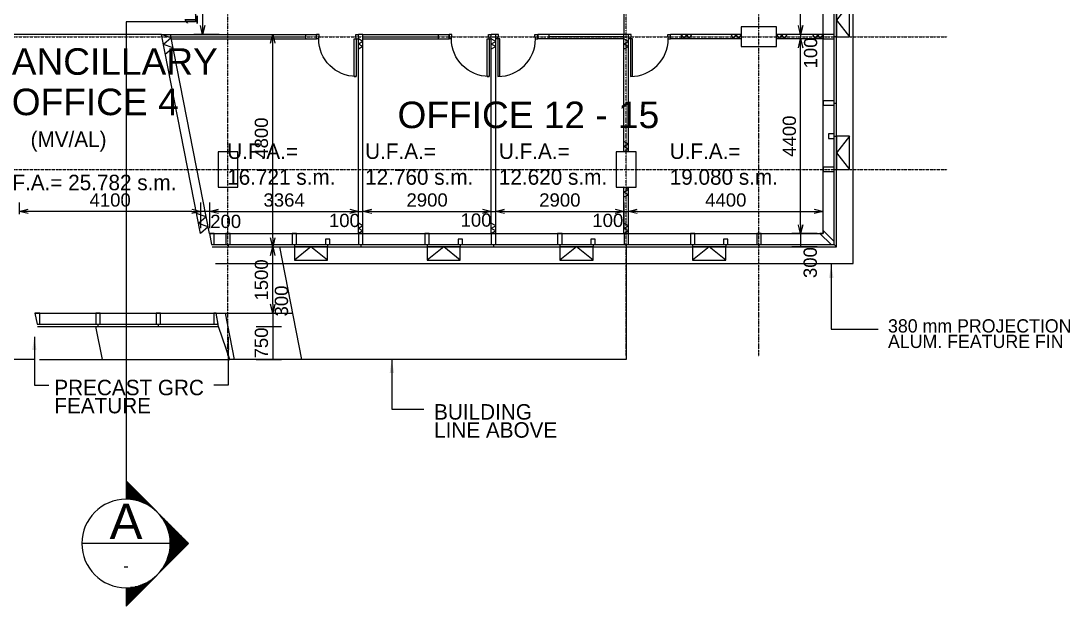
# Model space of a CAD drawing. Header units: millimetres. Extents: x 493 to 50177, y 313 to 55316.
# Drawn here: x 24610 to 48319, y 313 to 13540 of the extents above; entities that cross this region are included whole.
import ezdxf
from ezdxf.enums import TextEntityAlignment as Align

# ---------------------------------------------------------------- set-up
doc = ezdxf.new("R2010")
doc.units = ezdxf.units.MM
doc.linetypes.add('DASHDOT', pattern=[1, 0.5, -0.25, 0, -0.25])
doc.layers.get('0').update_dxf_attribs({"color": 8})
doc.layers.get('Defpoints').update_dxf_attribs({"color": 8})
for name, color, linetype in [('DLN020__', 8, 'DASHDOT'), ('DLN030', 8, 'Continuous'), ('DLN040__', 8, 'Continuous'), ('DLN041_1', 8, 'Continuous'), ('DLN052__', 8, 'Continuous'), ('DLN061__1', 8, 'Continuous'), ('DLN210__', 8, 'Continuous'), ('DLN220__', 8, 'Continuous'), ('DLN280__', 8, 'Continuous'), ('DLN314__', 8, 'Continuous'), ('DLN324__', 8, 'Continuous'), ('DLN325__', 8, 'Continuous'), ('FITDOOR', 8, 'Continuous'), ('MARK', 8, 'Continuous')]:
    doc.layers.add(name, color=color, linetype=linetype)
doc.styles.add('ROMANS', font='swissl.ttf')
doc.styles.add('SWIS721LT450', font='swissl.ttf')
doc.styles.add('SWIS721LT750', font='swissl.ttf')
doc.dimstyles.new('INTDIM', dxfattribs={"dimscale": 200, "dimtxt": 2.25, "dimasz": 1.5, "dimexe": 1, "dimexo": 0, "dimgap": 1, "dimtad": 1, "dimdec": 0, "dimrnd": 1, "dimzin": 1, "dimdsep": 46, "dimtxsty": 'SWIS721LT450', "dimcen": 1, "dimclrd": 256, "dimclre": 256, "dimclrt": 256, "dimaunit": 1, "dimadec": 3, "dimazin": 0, "dimtfac": 1, "dimtdec": 0, "dimtix": 1, "dimtmove": 2, "dimatfit": 0, "dimfxl": 1, "dimtolj": 1, "dimtzin": 0, "dimarcsym": 0})

# ---------------------------------------------------------------- blocks, each defined once
blk = doc.blocks.new('DR1CR2')
at = {"layer": 'FITDOOR'}
for p, q in [((-50, 0), (-50, -50)), ((-50, 0), (0, 0)), ((0, 0), (0, -25)), ((-62.5, -50), (-50, -50)), ((-62.5, -50), (-62.5, -100)), ((-62.5, -100), (0, -100)), ((-12, -25), (0, -25)), ((-12, -75), (0, -75)), ((0, -75), (0, -100))]:
    blk.add_line(p, q, dxfattribs=at)
blk = doc.blocks.new('DR1AD')
at = {"layer": 'FITDOOR'}
for p, q in [((-45, 1), (0, 1)), ((-45, 1), (-45, 0)), ((0, 0), (0, 1)), ((-45, 0), (0, 0))]:
    blk.add_line(p, q, dxfattribs=at)
blk = doc.blocks.new('DR1AM')
at = {"layer": 'FITDOOR'}
blk.add_arc((0, 0), 1, 90, 180, dxfattribs=at)
blk = doc.blocks.new('DR1CL2')
at = {"layer": 'FITDOOR'}
for p, q in [((50, 0), (0, 0)), ((0, 0), (0, -25)), ((50, 0), (50, -50)), ((12, -25), (0, -25)), ((0, -75), (0, -100)), ((12, -75), (0, -75)), ((62.5, -100), (0, -100)), ((62.5, -50), (50, -50)), ((62.5, -50), (62.5, -100))]:
    blk.add_line(p, q, dxfattribs=at)
blk = doc.blocks.new('*D255')
at = {"layer": 'Defpoints', "color": 0, "transparency": 16777216}
for p in [(29726, 6935), (29726, 6635), (30299, 6635)]:
    blk.add_point(p, dxfattribs=at)
at = {"layer": 'DLN030', "lineweight": -2, "transparency": 16777216}
for p, q in [((29926, 6935), (30499, 6935)), ((30299, 6935), (30299, 6635)), ((29926, 6635), (30499, 6635))]:
    blk.add_line(p, q, dxfattribs=at)
at = {"layer": 'DLN030', "transparency": 16777216, "insert": (30498, 7209), "char_height": 300, "attachment_point": 5, "rotation": 90, "style": 'SWIS721LT450'}
blk.add_mtext('\\A1;300', dxfattribs=at)
blk = doc.blocks.new('DIMARR')
for p, q in [((-1, 0.25), (0, 0)), ((-1, 0), (0, 0)), ((0, 0), (-1, -0.25))]:
    blk.add_line(p, q)
blk = doc.blocks.new('*D256')
at = {"layer": 'Defpoints', "color": 0, "transparency": 16777216}
for p in [(29726, 6635), (29726, 5885), (30299, 5885)]:
    blk.add_point(p, dxfattribs=at)
at = {"layer": 'DLN030', "lineweight": -2, "transparency": 16777216}
for p, q in [((29926, 6635), (30499, 6635)), ((30299, 6635), (30299, 5885)), ((29926, 5885), (30499, 5885))]:
    blk.add_line(p, q, dxfattribs=at)
at = {"layer": 'DLN030', "transparency": 16777216, "insert": (30045, 6260), "char_height": 300, "attachment_point": 5, "rotation": 90, "style": 'SWIS721LT450'}
blk.add_mtext('\\A1;750', dxfattribs=at)
blk = doc.blocks.new('*D280')
at = {"layer": 'Defpoints', "color": 0, "transparency": 16777216}
for p in [(42231, 19871), (42805, 19871), (42805, 13235)]:
    blk.add_point(p, dxfattribs=at)
at = {"layer": 'DLN030', "lineweight": -2, "transparency": 16777216}
for p, q in [((42605, 19871), (42031, 19871)), ((42231, 13435), (42231, 19671)), ((42605, 13235), (42031, 13235))]:
    blk.add_line(p, q, dxfattribs=at)
at = {"layer": 'DLN030', "lineweight": -2, "transparency": 16777216, "xscale": 200, "yscale": 200, "zscale": 200}
for p, rotation in [((42231, 19871), 90), ((42231, 13235), 270)]:
    blk.add_blockref('DIMARR', p, dxfattribs=dict(at, rotation=rotation))
at = {"layer": 'DLN030', "transparency": 16777216, "insert": (41977, 16553), "char_height": 300, "attachment_point": 5, "rotation": 90, "style": 'SWIS721LT450'}
blk.add_mtext('\\A1;6636', dxfattribs=at)
blk = doc.blocks.new('*D281')
at = {"layer": 'Defpoints', "color": 0, "transparency": 16777216}
for p in [(42231, 13135), (42805, 13235), (42805, 13135)]:
    blk.add_point(p, dxfattribs=at)
at = {"layer": 'DLN030', "lineweight": -2, "transparency": 16777216}
for p, q in [((42605, 13235), (42031, 13235)), ((42605, 13135), (42031, 13135)), ((42231, 13235), (42231, 13135))]:
    blk.add_line(p, q, dxfattribs=at)
at = {"layer": 'DLN030', "transparency": 16777216, "insert": (42458, 12817), "char_height": 300, "attachment_point": 5, "rotation": 90, "style": 'SWIS721LT450'}
blk.add_mtext('\\A1;100', dxfattribs=at)
blk = doc.blocks.new('*D282')
at = {"layer": 'Defpoints', "color": 0, "transparency": 16777216}
for p in [(42231, 13135), (42805, 13135), (42805, 8735)]:
    blk.add_point(p, dxfattribs=at)
at = {"layer": 'DLN030', "lineweight": -2, "transparency": 16777216}
for p, q in [((42605, 13135), (42031, 13135)), ((42231, 8935), (42231, 12935)), ((42605, 8735), (42031, 8735))]:
    blk.add_line(p, q, dxfattribs=at)
at = {"layer": 'DLN030', "lineweight": -2, "transparency": 16777216, "xscale": 200, "yscale": 200, "zscale": 200}
for p, rotation in [((42231, 13135), 90), ((42231, 8735), 270)]:
    blk.add_blockref('DIMARR', p, dxfattribs=dict(at, rotation=rotation))
at = {"layer": 'DLN030', "transparency": 16777216, "insert": (41977, 10935), "char_height": 300, "attachment_point": 5, "rotation": 90, "style": 'SWIS721LT450'}
blk.add_mtext('\\A1;4400', dxfattribs=at)
blk = doc.blocks.new('*D283')
at = {"layer": 'Defpoints', "color": 0, "transparency": 16777216}
for p in [(42805, 8735), (42231, 8435), (42805, 8435)]:
    blk.add_point(p, dxfattribs=at)
at = {"layer": 'DLN030', "lineweight": -2, "transparency": 16777216}
for p, q in [((42605, 8735), (42031, 8735)), ((42231, 8735), (42231, 8435)), ((42605, 8435), (42031, 8435))]:
    blk.add_line(p, q, dxfattribs=at)
at = {"layer": 'DLN030', "transparency": 16777216, "insert": (42449, 8078), "char_height": 300, "attachment_point": 5, "rotation": 90, "style": 'SWIS721LT450'}
blk.add_mtext('\\A1;300', dxfattribs=at)
blk = doc.blocks.new('*D288')
at = {"layer": 'Defpoints', "color": 0, "transparency": 16777216}
for p in [(32239, 9236), (28875, 8654), (32239, 8654)]:
    blk.add_point(p, dxfattribs=at)
at = {"layer": 'DLN030', "lineweight": -2, "transparency": 16777216}
for p, q in [((28875, 8854), (28875, 9436)), ((32239, 8854), (32239, 9436)), ((29075, 9236), (32039, 9236))]:
    blk.add_line(p, q, dxfattribs=at)
at = {"layer": 'DLN030', "lineweight": -2, "transparency": 16777216, "xscale": 200, "yscale": 200, "zscale": 200, "rotation": 180}
blk.add_blockref('DIMARR', (28875, 9236), dxfattribs=at)
at = {"layer": 'DLN030', "lineweight": -2, "transparency": 16777216, "xscale": 200, "yscale": 200, "zscale": 200}
blk.add_blockref('DIMARR', (32239, 9236), dxfattribs=at)
at = {"layer": 'DLN030', "transparency": 16777216, "insert": (30557, 9491), "char_height": 300, "attachment_point": 5, "style": 'SWIS721LT450'}
blk.add_mtext('\\A1;3364', dxfattribs=at)
blk = doc.blocks.new('*D298')
at = {"layer": 'Defpoints', "color": 0, "transparency": 16777216}
for p in [(38239, 9236), (35339, 8654), (38239, 8654)]:
    blk.add_point(p, dxfattribs=at)
at = {"layer": 'DLN030', "lineweight": -2, "transparency": 16777216}
for p, q in [((35339, 8854), (35339, 9436)), ((38239, 8854), (38239, 9436)), ((35539, 9236), (38039, 9236))]:
    blk.add_line(p, q, dxfattribs=at)
at = {"layer": 'DLN030', "lineweight": -2, "transparency": 16777216, "xscale": 200, "yscale": 200, "zscale": 200, "rotation": 180}
blk.add_blockref('DIMARR', (35339, 9236), dxfattribs=at)
at = {"layer": 'DLN030', "lineweight": -2, "transparency": 16777216, "xscale": 200, "yscale": 200, "zscale": 200}
blk.add_blockref('DIMARR', (38239, 9236), dxfattribs=at)
at = {"layer": 'DLN030', "transparency": 16777216, "insert": (36789, 9491), "char_height": 300, "attachment_point": 5, "style": 'SWIS721LT450'}
blk.add_mtext('\\A1;2900', dxfattribs=at)
blk = doc.blocks.new('*D299')
at = {"layer": 'Defpoints', "color": 0, "transparency": 16777216}
for p in [(42739, 9236), (38339, 8654), (42739, 8654)]:
    blk.add_point(p, dxfattribs=at)
at = {"layer": 'DLN030', "lineweight": -2, "transparency": 16777216}
for p, q in [((38339, 8854), (38339, 9436)), ((42739, 8854), (42739, 9436)), ((38539, 9236), (42539, 9236))]:
    blk.add_line(p, q, dxfattribs=at)
at = {"layer": 'DLN030', "lineweight": -2, "transparency": 16777216, "xscale": 200, "yscale": 200, "zscale": 200, "rotation": 180}
blk.add_blockref('DIMARR', (38339, 9236), dxfattribs=at)
at = {"layer": 'DLN030', "lineweight": -2, "transparency": 16777216, "xscale": 200, "yscale": 200, "zscale": 200}
blk.add_blockref('DIMARR', (42739, 9236), dxfattribs=at)
at = {"layer": 'DLN030', "transparency": 16777216, "insert": (40539, 9491), "char_height": 300, "attachment_point": 5, "style": 'SWIS721LT450'}
blk.add_mtext('\\A1;4400', dxfattribs=at)
blk = doc.blocks.new('*D300')
at = {"layer": 'Defpoints', "color": 0, "transparency": 16777216}
for p in [(35339, 9236), (35239, 8654), (35339, 8654)]:
    blk.add_point(p, dxfattribs=at)
at = {"layer": 'DLN030', "lineweight": -2, "transparency": 16777216}
for p, q in [((35239, 8854), (35239, 9436)), ((35339, 8854), (35339, 9436)), ((35239, 9236), (35339, 9236))]:
    blk.add_line(p, q, dxfattribs=at)
at = {"layer": 'DLN030', "transparency": 16777216, "insert": (34895, 9037), "char_height": 300, "attachment_point": 5, "style": 'SWIS721LT450'}
blk.add_mtext('\\A1;100', dxfattribs=at)
blk = doc.blocks.new('*D309')
at = {"layer": 'Defpoints', "color": 0, "transparency": 16777216}
for p in [(38339, 9236), (38239, 8654), (38339, 8654)]:
    blk.add_point(p, dxfattribs=at)
at = {"layer": 'DLN030', "lineweight": -2, "transparency": 16777216}
for p, q in [((38239, 8854), (38239, 9436)), ((38339, 8854), (38339, 9436)), ((38239, 9236), (38339, 9236))]:
    blk.add_line(p, q, dxfattribs=at)
at = {"layer": 'DLN030', "transparency": 16777216, "insert": (37873, 9030), "char_height": 300, "attachment_point": 5, "style": 'SWIS721LT450'}
blk.add_mtext('\\A1;100', dxfattribs=at)
blk = doc.blocks.new('*D326')
at = {"layer": 'Defpoints', "color": 0, "transparency": 16777216}
for p in [(28675, 9236), (28675, 8654), (28875, 8654)]:
    blk.add_point(p, dxfattribs=at)
at = {"layer": 'DLN030', "lineweight": -2, "transparency": 16777216}
for p, q in [((28675, 8854), (28675, 9436)), ((28875, 8854), (28875, 9436)), ((28875, 9236), (28675, 9236))]:
    blk.add_line(p, q, dxfattribs=at)
at = {"layer": 'DLN030', "transparency": 16777216, "insert": (29236, 9007), "char_height": 300, "attachment_point": 5, "style": 'SWIS721LT450'}
blk.add_mtext('\\A1;200', dxfattribs=at)
blk = doc.blocks.new('*D327')
at = {"layer": 'Defpoints', "color": 0, "transparency": 16777216}
for p in [(24575, 9236), (24575, 8970), (28675, 8771)]:
    blk.add_point(p, dxfattribs=at)
at = {"layer": 'DLN030', "lineweight": -2, "transparency": 16777216}
for p, q in [((24575, 9170), (24575, 9436)), ((28675, 8971), (28675, 9436)), ((28475, 9236), (24775, 9236))]:
    blk.add_line(p, q, dxfattribs=at)
at = {"layer": 'DLN030', "lineweight": -2, "transparency": 16777216, "xscale": 200, "yscale": 200, "zscale": 200, "rotation": 180}
blk.add_blockref('DIMARR', (24575, 9236), dxfattribs=at)
at = {"layer": 'DLN030', "lineweight": -2, "transparency": 16777216, "xscale": 200, "yscale": 200, "zscale": 200}
blk.add_blockref('DIMARR', (28675, 9236), dxfattribs=at)
at = {"layer": 'DLN030', "transparency": 16777216, "insert": (26625, 9491), "char_height": 300, "attachment_point": 5, "style": 'SWIS721LT450'}
blk.add_mtext('\\A1;4100', dxfattribs=at)
blk = doc.blocks.new('*D330')
at = {"layer": 'Defpoints', "color": 0, "transparency": 16777216}
for p in [(29726, 13235), (30299, 13235), (29726, 8435)]:
    blk.add_point(p, dxfattribs=at)
at = {"layer": 'DLN030', "lineweight": -2, "transparency": 16777216}
for p, q in [((29926, 13235), (30499, 13235)), ((30299, 8635), (30299, 13035)), ((29926, 8435), (30499, 8435))]:
    blk.add_line(p, q, dxfattribs=at)
at = {"layer": 'DLN030', "lineweight": -2, "transparency": 16777216, "xscale": 200, "yscale": 200, "zscale": 200}
for p, rotation in [((30299, 13235), 90), ((30299, 8435), 270)]:
    blk.add_blockref('DIMARR', p, dxfattribs=dict(at, rotation=rotation))
at = {"layer": 'DLN030', "transparency": 16777216, "insert": (30045, 10892), "char_height": 300, "attachment_point": 5, "rotation": 90, "style": 'SWIS721LT450'}
blk.add_mtext('\\A1;4800', dxfattribs=at)
blk = doc.blocks.new('*D334')
at = {"layer": 'Defpoints', "color": 0, "transparency": 16777216}
for p in [(32339, 9236), (32239, 8654), (32339, 8654)]:
    blk.add_point(p, dxfattribs=at)
at = {"layer": 'DLN030', "lineweight": -2, "transparency": 16777216}
for p, q in [((32239, 8854), (32239, 9436)), ((32339, 8854), (32339, 9436)), ((32239, 9236), (32339, 9236))]:
    blk.add_line(p, q, dxfattribs=at)
at = {"layer": 'DLN030', "transparency": 16777216, "insert": (31920, 9029), "char_height": 300, "attachment_point": 5, "style": 'SWIS721LT450'}
blk.add_mtext('\\A1;100', dxfattribs=at)
blk = doc.blocks.new('*D335')
at = {"layer": 'Defpoints', "color": 0, "transparency": 16777216}
for p in [(35239, 9236), (32339, 8654), (35239, 8654)]:
    blk.add_point(p, dxfattribs=at)
at = {"layer": 'DLN030', "lineweight": -2, "transparency": 16777216}
for p, q in [((32339, 8854), (32339, 9436)), ((35239, 8854), (35239, 9436)), ((32539, 9236), (35039, 9236))]:
    blk.add_line(p, q, dxfattribs=at)
at = {"layer": 'DLN030', "lineweight": -2, "transparency": 16777216, "xscale": 200, "yscale": 200, "zscale": 200, "rotation": 180}
blk.add_blockref('DIMARR', (32339, 9236), dxfattribs=at)
at = {"layer": 'DLN030', "lineweight": -2, "transparency": 16777216, "xscale": 200, "yscale": 200, "zscale": 200}
blk.add_blockref('DIMARR', (35239, 9236), dxfattribs=at)
at = {"layer": 'DLN030', "transparency": 16777216, "insert": (33789, 9491), "char_height": 300, "attachment_point": 5, "style": 'SWIS721LT450'}
blk.add_mtext('\\A1;2900', dxfattribs=at)
blk = doc.blocks.new('*D364')
at = {"layer": 'Defpoints', "color": 0, "transparency": 16777216}
for p in [(29289, 14585), (28715, 13235), (29289, 13235)]:
    blk.add_point(p, dxfattribs=at)
at = {"layer": 'DLN030', "lineweight": -2, "transparency": 16777216}
for p, q in [((29089, 14585), (28515, 14585)), ((28715, 14385), (28715, 13435)), ((29089, 13235), (28515, 13235))]:
    blk.add_line(p, q, dxfattribs=at)
at = {"layer": 'DLN030', "lineweight": -2, "transparency": 16777216, "xscale": 200, "yscale": 200, "zscale": 200}
for p, rotation in [((28715, 14585), 90), ((28715, 13235), 270)]:
    blk.add_blockref('DIMARR', p, dxfattribs=dict(at, rotation=rotation))
at = {"layer": 'DLN030', "transparency": 16777216, "insert": (28461, 13910), "char_height": 300, "attachment_point": 5, "rotation": 90, "style": 'SWIS721LT450'}
blk.add_mtext('\\A1;1350', dxfattribs=at)
blk = doc.blocks.new('*X37')
for p, q in [((65914, 54775), (66066, 54775)), ((65927, 54788), (66066, 54788)), ((65939, 54800), (66066, 54800)), ((65952, 54812), (66066, 54812)), ((65964, 54825), (66066, 54825)), ((65977, 54838), (66066, 54838)), ((65989, 54850), (66066, 54850)), ((66002, 54862), (66066, 54862)), ((66014, 54875), (66066, 54875)), ((66027, 54888), (66066, 54888)), ((66039, 54900), (66066, 54900)), ((66052, 54912), (66066, 54912)), ((66064, 54925), (66066, 54925)), ((65739, 54600), (65912, 54600)), ((65752, 54612), (65993, 54612)), ((65764, 54625), (66066, 54625)), ((65777, 54638), (66066, 54638)), ((65789, 54650), (66066, 54650)), ((65802, 54662), (66066, 54662)), ((65814, 54675), (66066, 54675)), ((65827, 54688), (66066, 54688)), ((65839, 54700), (66066, 54700)), ((65852, 54712), (66066, 54712)), ((65864, 54725), (66066, 54725)), ((65877, 54738), (66066, 54738)), ((65889, 54750), (66066, 54750)), ((65902, 54762), (66066, 54762)), ((65552, 54412), (65552, 54412)), ((65564, 54425), (65566, 54425)), ((65577, 54438), (65580, 54438)), ((65589, 54450), (65595, 54450)), ((65602, 54462), (65611, 54462)), ((65614, 54475), (65628, 54475)), ((65627, 54488), (65646, 54488)), ((65639, 54500), (65665, 54500)), ((65652, 54512), (65686, 54512)), ((65664, 54525), (65708, 54525)), ((65677, 54538), (65732, 54538)), ((65689, 54550), (65758, 54550)), ((65702, 54562), (65788, 54562)), ((65714, 54575), (65821, 54575)), ((65727, 54588), (65861, 54588)), ((65377, 54238), (65414, 54238)), ((65389, 54250), (65422, 54250)), ((65402, 54262), (65429, 54262)), ((65414, 54275), (65437, 54275)), ((65427, 54288), (65445, 54288)), ((65439, 54300), (65454, 54300)), ((65452, 54312), (65463, 54312)), ((65464, 54325), (65473, 54325)), ((65477, 54338), (65483, 54338)), ((65489, 54350), (65493, 54350)), ((65502, 54362), (65504, 54362)), ((65514, 54375), (65515, 54375)), ((65527, 54388), (65527, 54388)), ((65202, 54062), (65342, 54062)), ((65214, 54075), (65346, 54075)), ((65227, 54088), (65349, 54088)), ((65239, 54100), (65353, 54100)), ((65252, 54112), (65357, 54112)), ((65264, 54125), (65362, 54125)), ((65277, 54138), (65367, 54138)), ((65289, 54150), (65372, 54150)), ((65302, 54162), (65377, 54162)), ((65314, 54175), (65382, 54175)), ((65327, 54188), (65388, 54188)), ((65339, 54200), (65394, 54200)), ((65352, 54212), (65401, 54212)), ((65364, 54225), (65407, 54225)), ((65027, 53888), (65316, 53888)), ((65039, 53900), (65317, 53900)), ((65052, 53912), (65317, 53912)), ((65064, 53925), (65318, 53925)), ((65077, 53938), (65319, 53938)), ((65089, 53950), (65321, 53950)), ((65102, 53962), (65322, 53962)), ((65114, 53975), (65324, 53975)), ((65127, 53988), (65326, 53988)), ((65139, 54000), (65328, 54000)), ((65152, 54012), (65330, 54012)), ((65164, 54025), (65333, 54025)), ((65177, 54038), (65336, 54038)), ((65189, 54050), (65339, 54050)), ((65009, 53862), (65316, 53862)), ((65014, 53875), (65316, 53875)), ((65021, 53850), (65316, 53850)), ((65034, 53838), (65316, 53838)), ((65046, 53825), (65317, 53825)), ((65059, 53812), (65318, 53812)), ((65071, 53800), (65319, 53800)), ((65084, 53788), (65320, 53788)), ((65096, 53775), (65321, 53775)), ((65109, 53762), (65323, 53762)), ((65121, 53750), (65325, 53750)), ((65134, 53738), (65327, 53738)), ((65146, 53725), (65329, 53725)), ((65159, 53712), (65332, 53712)), ((65171, 53700), (65334, 53700)), ((65184, 53688), (65337, 53688)), ((65196, 53675), (65341, 53675)), ((65209, 53662), (65344, 53662)), ((65221, 53650), (65348, 53650)), ((65234, 53638), (65352, 53638)), ((65246, 53625), (65356, 53625)), ((65259, 53612), (65360, 53612)), ((65271, 53600), (65365, 53600)), ((65284, 53588), (65369, 53588)), ((65296, 53575), (65375, 53575)), ((65309, 53562), (65380, 53562)), ((65321, 53550), (65386, 53550)), ((65334, 53538), (65392, 53538)), ((65346, 53525), (65398, 53525)), ((65359, 53512), (65404, 53512)), ((65371, 53500), (65411, 53500)), ((65384, 53488), (65418, 53488)), ((65396, 53475), (65426, 53475)), ((65409, 53462), (65434, 53462)), ((65421, 53450), (65442, 53450)), ((65434, 53438), (65450, 53438)), ((65446, 53425), (65459, 53425)), ((65459, 53412), (65469, 53412)), ((65471, 53400), (65478, 53400)), ((65484, 53388), (65488, 53388)), ((65496, 53375), (65499, 53375)), ((65509, 53362), (65510, 53362)), ((65521, 53350), (65522, 53350)), ((65546, 53325), (65546, 53325)), ((65559, 53312), (65560, 53312)), ((65571, 53300), (65574, 53300)), ((65584, 53288), (65589, 53288)), ((65596, 53275), (65604, 53275)), ((65609, 53262), (65621, 53262)), ((65621, 53250), (65638, 53250)), ((65634, 53238), (65657, 53238)), ((65646, 53225), (65677, 53225)), ((65659, 53212), (65698, 53212)), ((65671, 53200), (65721, 53200)), ((65684, 53188), (65746, 53188)), ((65696, 53175), (65774, 53175)), ((65709, 53162), (65806, 53162)), ((65721, 53150), (65843, 53150)), ((65734, 53138), (65888, 53138)), ((65746, 53125), (65950, 53125)), ((65759, 53112), (66066, 53112)), ((65771, 53100), (66066, 53100)), ((65784, 53088), (66066, 53088)), ((65796, 53075), (66066, 53075)), ((65809, 53062), (66066, 53062)), ((65821, 53050), (66066, 53050)), ((65834, 53038), (66066, 53038)), ((65846, 53025), (66066, 53025)), ((65859, 53012), (66066, 53012)), ((65871, 53000), (66066, 53000)), ((65884, 52988), (66066, 52988)), ((65896, 52975), (66066, 52975)), ((65909, 52962), (66066, 52962)), ((65921, 52950), (66066, 52950)), ((65934, 52938), (66066, 52938)), ((65946, 52925), (66066, 52925)), ((65959, 52912), (66066, 52912)), ((65971, 52900), (66066, 52900)), ((65984, 52888), (66066, 52888)), ((65996, 52875), (66066, 52875)), ((66009, 52862), (66066, 52862)), ((66021, 52850), (66066, 52850)), ((66034, 52838), (66066, 52838)), ((66046, 52825), (66066, 52825)), ((66059, 52812), (66066, 52812))]:
    blk.add_line(p, q)
blk = doc.blocks.new('SECDR')
at = {"layer": 'MARK'}
for p, q in [((0, 0), (0, -1)), ((1.414, -2), (0, -0.586)), ((1, -2), (-1, -2)), ((1.414, -2), (0, -3.414)), ((0, -3), (0, -3.414))]:
    blk.add_line(p, q, dxfattribs=at)
for start, end in [(90, 270), (270, 90)]:
    blk.add_arc((0, -2), 1, start, end, dxfattribs=at)
at = {"layer": 'MARK', "xscale": 0.001333333333604969, "yscale": 0.001333333333604969, "zscale": 0.001333333333604969, "rotation": 180}
blk.add_blockref('*X37', (88.088, 69.821), dxfattribs=at)
at = {"layer": 'MARK', "style": 'ROMANS'}
for tag, height, p in [('SECDR1', 0.8, (0, -1.5)), ('SECDR2', 0.267, (0, -2.5))]:
    blk.add_attdef(tag, text='', height=height, dxfattribs=at).set_placement(p, align=Align.MIDDLE)
blk = doc.blocks.new('*D378')
at = {"layer": 'Defpoints', "color": 0, "transparency": 16777216}
for p in [(29726, 8435), (30299, 8435), (29726, 6935)]:
    blk.add_point(p, dxfattribs=at)
at = {"layer": 'DLN030', "lineweight": -2, "transparency": 16777216}
for p, q in [((29926, 8435), (30499, 8435)), ((30299, 7135), (30299, 8235)), ((29926, 6935), (30499, 6935))]:
    blk.add_line(p, q, dxfattribs=at)
at = {"layer": 'DLN030', "lineweight": -2, "transparency": 16777216, "xscale": 200, "yscale": 200, "zscale": 200}
for p, rotation in [((30299, 8435), 90), ((30299, 6935), 270)]:
    blk.add_blockref('DIMARR', p, dxfattribs=dict(at, rotation=rotation))
at = {"layer": 'DLN030', "transparency": 16777216, "insert": (30045, 7685), "char_height": 300, "attachment_point": 5, "rotation": 90, "style": 'SWIS721LT450'}
blk.add_mtext('\\A1;1500', dxfattribs=at)
blk = doc.blocks.new('A$C75032E79')
at = {"layer": 'DLN314__', "ltscale": 0.05}
blk.add_lwpolyline([(-750, 0), (0, 0), (0, 300), (-750, 300)], close=True, dxfattribs=at)
blk.add_lwpolyline([(-750, 300), (-375, 0), (0, 300)], dxfattribs=at)
blk = doc.blocks.new('MAGENTA')
at = {"layer": 'DLN314__'}
blk.add_line((-212508, -468222), (-212508, -468172), dxfattribs=at)
blk.add_lwpolyline([(-212458, -468472), (-212458, -468222), (-212558, -468222), (-212558, -468472)], close=True, dxfattribs=at)
blk = doc.blocks.new('MAGENTA-3')
at = {"layer": 'DLN314__'}
blk.add_line((-214208, -468222), (-214258, -468172), dxfattribs=at)
blk.add_lwpolyline([(-213958, -468543), (-213958, -468472), (-213887, -468472), (-214137, -468222), (-214208, -468222), (-214208, -468293)], close=True, dxfattribs=at)
blk = doc.blocks.new('MAGETA-2')
at = {"layer": 'DLN314__'}
blk.add_line((-211908, -468637), (-211908, -468587), dxfattribs=at)
blk.add_lwpolyline([(-211858, -468762), (-211858, -468637), (-211958, -468637), (-211958, -468762)], close=True, dxfattribs=at)
blk = doc.blocks.new('w')
at = {"layer": 'DLN061__1'}
for p, q in [((-380707, -515975), (-380854, -515719)), ((-380707, -515975), (-380559, -515719)), ((-380411, -515975), (-380559, -515719)), ((-380411, -515975), (-380263, -515719))]:
    blk.add_line(p, q, dxfattribs=at)

msp = doc.modelspace()

# ---------------------------------------------------------------- linework, layer by layer
at = {"layer": 'DLN020__'}
for p, q in [((29288.6, 5956.3), (29288.6, 51206.3)), ((38288.6, 5956.3), (38288.6, 51206.3)), ((41288.6, 5956.3), (41288.6, 51206.3)), ((1788.6, 13185), (45540.1, 13185)), ((1788.6, 10185), (45540.1, 10185))]:
    msp.add_line(p, q, dxfattribs=at)
at = {"layer": 'DLN052__', "ltscale": 0.05}
msp.add_lwpolyline([(28551.7, 16296.5), (28551.7, 13523.5), (26984.6, 13523.5), (26984.6, 3727.3)], dxfattribs=at)
msp.add_lwpolyline([(28551.7, 16296.5), (28551.7, 13523.5), (26984.6, 13523.5), (26984.6, 3727.3)], dxfattribs=at)
at = {"layer": 'DLN210__'}
for p, q in [((29222.8, 6935), (30745.3, 6935)), ((26451.1, 5885), (26304.1, 6635)), ((25028.6, 5885), (29328.6, 5885))]:
    msp.add_line(p, q, dxfattribs=at)
msp.add_lwpolyline([(30451.1, 8435), (30951.1, 5885), (29428.6, 5885)], dxfattribs=at)
msp.add_lwpolyline([(29019, 6935), (29222.8, 6935), (29428.6, 5885), (29328.6, 5885), (29077.8, 6635)], close=True, dxfattribs=at)
at = {"layer": 'DLN220__', "ltscale": 0.05}
for p, q in [((38238.6, 21290.9), (38238.6, 13235)), ((27366.7, 13235), (23691.3, 13235)), ((24928.6, 5885), (24348.6, 5884.8))]:
    msp.add_line(p, q, dxfattribs=at)
at = {"layer": 'DLN220__'}
for p, q in [((27783.7, 13235), (27366.7, 13235)), ((28666, 8735), (27783.7, 13235)), ((27783.7, 13235), (27987.5, 13235)), ((28869.8, 8735), (27987.5, 13235)), ((31038.6, 13235), (31288.6, 13235)), ((31038.6, 13235), (31038.6, 13135)), ((31038.6, 13135), (31288.6, 13135)), ((31288.6, 13135), (31288.6, 13235)), ((31288.6, 13135), (31288.6, 13235)), ((31288.6, 13235), (31288.6, 13135)), ((31288.6, 13235), (31288.6, 13135)), ((32338.6, 13235), (32238.6, 13235)), ((32238.6, 8735), (32238.6, 13235)), ((32338.6, 8735), (32338.6, 13235)), ((34038.6, 13235), (34288.6, 13235)), ((34038.6, 13235), (34038.6, 13135)), ((34038.6, 13135), (34288.6, 13135)), ((34288.6, 13135), (34288.6, 13235)), ((34288.6, 13135), (34288.6, 13235)), ((34288.6, 13235), (34288.6, 13135)), ((34288.6, 13235), (34288.6, 13135)), ((35338.6, 13235), (35238.6, 13235)), ((35238.6, 8735), (35238.6, 13235)), ((35338.6, 8735), (35338.6, 13235)), ((36288.6, 13235), (36288.6, 13135)), ((36538.6, 13235), (36288.6, 13235)), ((36288.6, 13235), (36288.6, 13135)), ((36538.6, 13135), (36288.6, 13135)), ((36538.6, 13235), (36538.6, 13135)), ((38238.6, 10585), (38238.6, 13235)), ((38338.6, 13235), (38238.6, 13235)), ((38338.6, 10585), (38338.6, 13235)), ((40888.6, 13235), (39288.6, 13235)), ((39288.6, 13135), (39288.6, 13235)), ((40888.6, 13135), (39288.6, 13135)), ((39538.6, 13135), (39538.6, 13235)), ((42738.6, 13235), (41688.6, 13235)), ((42738.6, 13135), (41688.6, 13135)), ((38238.6, 8735), (38238.6, 9785)), ((38338.6, 8735), (38338.6, 9785))]:
    msp.add_line(p, q, dxfattribs=at)
at = {"layer": 'DLN220__', "ltscale": 0.05}
msp.add_lwpolyline([(38288.6, 8435), (38288.6, 5885), (30951.1, 5885)], dxfattribs=at)
at = {"layer": 'DLN280__'}
msp.add_line((24985.3, 6635.5), (24985.3, 6635.5), dxfattribs=at)
for points in [[(41688.6, 13410), (40888.6, 13410), (40888.6, 12960), (41688.6, 12960)], [(29063.6, 10585), (29063.6, 9785), (29513.6, 9785), (29513.6, 10585)], [(38063.6, 10585), (38063.6, 9785), (38513.6, 9785), (38513.6, 10585)]]:
    msp.add_lwpolyline(points, close=True, dxfattribs=at)
at = {"layer": 'DLN314__'}
for p, q in [((42738.6, 8735), (42738.6, 20079.1)), ((42988.6, 8485), (42988.6, 19800.7)), ((43038.6, 8435), (43038.6, 19785)), ((43418.6, 8055), (43418.6, 19665.8)), ((28869.8, 8735), (42738.6, 8735)), ((28918.8, 8485), (42988.6, 8485)), ((28928.6, 8435), (43038.6, 8435)), ((29003.2, 8055), (43418.6, 8055)), ((24926.6, 6935), (29019, 6935)), ((24975.6, 6685), (29068, 6685)), ((24985.4, 6635), (29077.8, 6635)), ((24985.4, 6635), (29077.8, 6635))]:
    msp.add_line(p, q, dxfattribs=at)
for points in [[(28869.8, 8735), (28918.8, 8485), (28978.6, 8485), (28978.6, 8735)], [(24926.6, 6935), (24975.6, 6685), (25035.4, 6685), (25035.4, 6935)], [(28969, 6935), (28969, 6685), (29068, 6685), (29019, 6935)]]:
    msp.add_lwpolyline(points, close=True, dxfattribs=at)
at = {"layer": 'DLN324__'}
for p, q in [((27987.5, 13235), (31038.6, 13235)), ((27997.3, 13185), (31038.6, 13185)), ((28007.1, 13135), (31038.6, 13135)), ((32338.6, 13235), (34038.6, 13235)), ((32338.6, 13185), (34038.6, 13185)), ((32338.6, 13135), (34038.6, 13135)), ((38238.6, 13235), (36538.6, 13235)), ((38238.6, 13185), (36538.6, 13185)), ((38238.6, 13135), (36538.6, 13135))]:
    msp.add_line(p, q, dxfattribs=at)

# ---------------------------------------------------------------- block references
at = {"layer": 'DLN052__', "ltscale": 0.05, "xscale": 1000, "yscale": 1000, "zscale": 1000}
msp.add_blockref('SECDR', (26984.6, 3727.3), dxfattribs=at).add_auto_attribs({'SECDR1': 'A', 'SECDR2': '-'})
at = {"layer": 'DLN061__1'}
for p, xscale, yscale, zscale, rotation in [((-424759.6, 227231.9), 0.7812500000071383, 0.7812500000071383, 0.7812500000071383, 101.0946761573562), ((-169214.3, 161675.3), 0.390625, 0.390625, 0.390625, 90), ((-166214.3, 161675.3), 0.390625, 0.390625, 0.390625, 90), ((-163214.3, 161675.3), 0.390625, 0.390625, 0.390625, 90), ((-163214.3, -137955.3), -0.390625, 0.390625, 0.390625, 90), ((-163214.3, 158325.3), 0.390625, 0.390625, 0.390625, 90), ((-423966.1, 223185.2), 0.7812500000071383, 0.7812500000071383, 0.7812500000071383, 101.0946761573562), ((-169214.3, 157506.3), 0.390625, 0.390625, 0.390625, 90), ((-166214.3, 157506.3), 0.390625, 0.390625, 0.390625, 90), ((-163214.3, 157506.3), 0.390625, 0.390625, 0.390625, 90)]:
    msp.add_blockref('w', p, dxfattribs=dict(at, xscale=xscale, yscale=yscale, zscale=zscale, rotation=rotation))
at = {"layer": 'DLN061__1', "xscale": 0.390625, "yscale": 0.390625, "zscale": 0.390625}
for p in [(188313.1, 214687.9), (189429, 214687.9), (190463.1, 214687.9), (191279, 214687.9)]:
    msp.add_blockref('w', p, dxfattribs=at)
at = {"layer": 'DLN314__', "ltscale": 0.05}
for p, rotation in [((43038.6, 13185), 270), ((43038.6, 10185), 270), ((30788.6, 8435), 180), ((33788.6, 8435), 180), ((36788.6, 8435), 180), ((39788.6, 8435), 180)]:
    msp.add_blockref('A$C75032E79', p, dxfattribs=dict(at, rotation=rotation))
at = {"layer": 'DLN314__'}
for name, p, rotation in [('MAGENTA', (511210.6, -199322.5), 270), ('MAGENTA', (511210.6, -200822.5), 270), ('MAGETA-2', (511625.5, -200972.8), 270), ('MAGENTA', (511210.6, -202322.5), 270), ('MAGENTA-3', (-171218.9, -459737), 179.9999999517751), ('MAGENTA', (-183218.9, -459737), 180), ('MAGENTA', (-181718.9, -459737), 180), ('MAGETA-2', (-180369.1, -460151.8), 180), ('MAGENTA', (-180218.9, -459737), 180), ('MAGENTA', (-178718.9, -459737), 180), ('MAGETA-2', (-177369.1, -460151.8), 180), ('MAGENTA', (-177218.9, -459737), 180), ('MAGENTA', (-175718.9, -459737), 180), ('MAGETA-2', (-174369.1, -460151.8), 180), ('MAGENTA', (-174218.9, -459737), 180), ('MAGENTA', (-172718.9, -459737), 180), ('MAGETA-2', (-171369.1, -460151.8), 180), ('MAGENTA', (-171218.9, -459737), 180), ('MAGENTA', (-186158, -461537), 180), ('MAGENTA', (-184793.9, -461537), 180)]:
    msp.add_blockref(name, p, dxfattribs=dict(at, rotation=rotation))
at = {"layer": 'DLN325__', "xscale": -1, "rotation": 180}
for name, p in [('DR1CL2', (31288.6, 13135)), ('DR1CR2', (32238.6, 13135)), ('DR1CL2', (34288.6, 13135)), ('DR1CR2', (35238.6, 13135))]:
    msp.add_blockref(name, p, dxfattribs=at)
at = {"layer": 'DLN325__', "yscale": 850, "zscale": 850}
for p, xscale, rotation in [((32188.6, 13135), -850, 180), ((35188.6, 13135), -850, 180), ((35388.6, 13135), 850, 179.9999999999922), ((38388.6, 13135), 850, 179.9999999999922)]:
    msp.add_blockref('DR1AM', p, dxfattribs=dict(at, xscale=xscale, rotation=rotation))
at = {"layer": 'DLN325__', "xscale": -1, "yscale": 850, "rotation": 180}
for p in [(32188.6, 13135), (35188.6, 13135)]:
    msp.add_blockref('DR1AD', p, dxfattribs=at)
at = {"layer": 'DLN325__', "rotation": 180}
for name, p in [('DR1CR2', (35338.6, 13135)), ('DR1CL2', (36288.6, 13135)), ('DR1CR2', (38338.6, 13135)), ('DR1CL2', (39288.6, 13135))]:
    msp.add_blockref(name, p, dxfattribs=at)
at = {"layer": 'DLN325__', "yscale": 850, "rotation": 180}
for p in [(35388.6, 13135), (38388.6, 13135)]:
    msp.add_blockref('DR1AD', p, dxfattribs=at)

# ---------------------------------------------------------------- texts
at = {"layer": 'DLN040__', "attachment_point": 7, "line_spacing_factor": 0.7, "style": 'SWIS721LT750'}
for s, insert, char_height, width in [('{\\fUnivers|b0|i0|c0|p34;380 mm PROJECTION ALUM. FEATURE FIN}', (44205.6, 6142.2), 300, 4867.131), ('{\\fUnivers|b0|i0|c0|p34;PRECAST GRC FEATURE}', (25364.3, 4664.9), 350, 4317.27), ('{\\fUnivers|b0|i0|c0|p34;BUILDING LINE ABOVE}', (33947, 4113.9), 350, 3264.853)]:
    msp.add_mtext(s, dxfattribs=dict(at, insert=insert, char_height=char_height, width=width))
at = {"layer": 'DLN041_1', "style": 'SWIS721LT750'}
for s, p in [('ANCILLARY', (24401.4, 12323.6)), ('OFFICE 4', (24401.4, 11410.6)), ('OFFICE 12 - 15', (33119.8, 11117.4))]:
    msp.add_text(s, height=600, dxfattribs=at).set_placement(p)
at = {"layer": 'DLN041_1', "char_height": 350, "attachment_point": 7, "style": 'SWIS721LT750'}
for s, insert, width in [('{\\fUnivers|b0|i0|c0|p34;(MV/AL)}', (24827.2, 10586.5), 9007.441), ('{\\fUnivers|b0|i0|c0|p34;U.F.A.= \\P16.721 s.m.}', (29271.1, 9832.4), 3069.175), ('{\\fUnivers|b0|i0|c0|p34;U.F.A.= \\P12.760 s.m.}', (32388.4, 9832.4), 3069.175), ('{\\fUnivers|b0|i0|c0|p34;U.F.A.= \\P12.620 s.m.}', (35411.4, 9832.4), 3069.175), ('{\\fUnivers|b0|i0|c0|p34;U.F.A.= \\P19.080 s.m.}', (39272.2, 9832.4), 3069.175), ('{\\fUnivers|b0|i0|c0|p34;U.F.A.= 25.782 s.m.}', (23947.7, 9708.7), 7280.208)]:
    msp.add_mtext(s, dxfattribs=dict(at, insert=insert, width=width))

# ---------------------------------------------------------------- dimensions: what is measured, and where the dimension line sits
at = {"layer": 'DLN030'}
for base, p1, p2, angle, picture, middle in [((42231.2, 19871.3), (42804.5, 13235), (42804.5, 19871.3), 270, '*D280', (41977.1, 16553.1)), ((28715.3, 13235), (29288.6, 14585), (29288.6, 13235), 90, '*D364', (28461.2, 13910)), ((42231.2, 13135), (42804.5, 8735), (42804.5, 13135), 270, '*D282', (41977.1, 10935)), ((30299.2, 8435), (29725.9, 6935), (29725.9, 8435), 90, '*D378', (30045.1, 7685)), ((30299.2, 5885), (29725.9, 6635), (29725.9, 5885), 90, '*D256', (30045.1, 6260))]:
    dim = msp.add_linear_dim(base=base, p1=p1, p2=p2, angle=angle, dimstyle='INTDIM', override={"dimscale": 1, "dimtxt": 300, "dimasz": 200, "dimexe": 200, "dimexo": 200, "dimgap": 100, "dimrnd": 0, "dimzin": 0, "dimblk": 'DIMARR', "dimcen": 200, "dimclrt": 256}, dxfattribs=at)
    dim.commit()
    dim.dimension.update_dxf_attribs({"geometry": picture, "text_midpoint": middle})
for base, p1, p2, picture, middle in [((30299.2, 13235), (29725.9, 8435), (29725.9, 13235), '*D330', (30045.1, 10892.1)), ((42231.2, 13135), (42804.5, 13235), (42804.5, 13135), '*D281', (42458.1, 12816.5)), ((42231.2, 8435), (42804.5, 8735), (42804.5, 8435), '*D283', (42448.9, 8077.9)), ((30299.2, 6635), (29725.9, 6935), (29725.9, 6635), '*D255', (30498, 7209))]:
    dim = msp.add_linear_dim(base=base, p1=p1, p2=p2, angle=90, dimstyle='INTDIM', override={"dimscale": 1, "dimtxt": 300, "dimasz": 200, "dimexe": 200, "dimexo": 200, "dimgap": 100, "dimrnd": 0, "dimzin": 0, "dimblk": 'DIMARR', "dimcen": 200, "dimclrt": 256}, dxfattribs=at)
    dim.commit()
    dim.dimension.update_dxf_attribs({"geometry": picture, "text_midpoint": middle, "dimtype": 160})
for base, p1, p2, picture, middle in [((24574.7, 9236.4), (28674.7, 8771), (24574.7, 8969.8), '*D327', (26624.7, 9490.6)), ((32238.6, 9236.4), (28874.7, 8654.4), (32238.6, 8654.4), '*D288', (30556.7, 9490.6)), ((35238.6, 9236.4), (32338.6, 8654.4), (35238.6, 8654.4), '*D335', (33788.6, 9490.6)), ((38238.6, 9236.4), (35338.6, 8654.4), (38238.6, 8654.4), '*D298', (36788.6, 9490.6)), ((42738.6, 9236.4), (38338.6, 8654.4), (42738.6, 8654.4), '*D299', (40538.6, 9490.6))]:
    dim = msp.add_linear_dim(base=base, p1=p1, p2=p2, dimstyle='INTDIM', override={"dimscale": 1, "dimtxt": 300, "dimasz": 200, "dimexe": 200, "dimexo": 200, "dimgap": 100, "dimrnd": 0, "dimzin": 0, "dimblk": 'DIMARR', "dimcen": 200, "dimclrt": 256}, dxfattribs=at)
    dim.commit()
    dim.dimension.update_dxf_attribs({"geometry": picture, "text_midpoint": middle})
dim = msp.add_linear_dim(base=(28674.7, 9236.4), p1=(28874.7, 8654.4), p2=(28674.7, 8654.4), text='200', dimstyle='INTDIM', override={"dimscale": 1, "dimtxt": 300, "dimasz": 200, "dimexe": 200, "dimexo": 200, "dimgap": 100, "dimrnd": 0, "dimzin": 0, "dimblk": 'DIMARR', "dimcen": 200, "dimclrt": 256}, dxfattribs=at)
dim.commit()
dim.dimension.update_dxf_attribs({"geometry": '*D326', "text_midpoint": (29236.2, 9007.3), "dimtype": 160})
for base, p1, p2, picture, middle in [((32338.6, 9236.4), (32238.6, 8654.4), (32338.6, 8654.4), '*D334', (31919.8, 9028.6)), ((35338.6, 9236.4), (35238.6, 8654.4), (35338.6, 8654.4), '*D300', (34895.5, 9037)), ((38338.6, 9236.4), (38238.6, 8654.4), (38338.6, 8654.4), '*D309', (37872.9, 9029.6))]:
    dim = msp.add_linear_dim(base=base, p1=p1, p2=p2, dimstyle='INTDIM', override={"dimscale": 1, "dimtxt": 300, "dimasz": 200, "dimexe": 200, "dimexo": 200, "dimgap": 100, "dimrnd": 0, "dimzin": 0, "dimblk": 'DIMARR', "dimcen": 200, "dimclrt": 256}, dxfattribs=at)
    dim.commit()
    dim.dimension.update_dxf_attribs({"geometry": picture, "text_midpoint": middle, "dimtype": 160})

# ---------------------------------------------------------------- leaders
at = {"layer": 'DLN040__'}
for points, override in [([(42923.7, 8032.7), (42923.7, 6572.4), (43985.5, 6572.4)], {"dimgap": 1, "dimtad": 0}), ([(24912.6, 6398.7), (24912.6, 5307.7), (25236.1, 5307.7)], {"dimtad": 0}), ([(29289.2, 6398.7), (29289.2, 5307.7), (28965.6, 5307.7)], {"dimtad": 0}), ([(32992.3, 5885), (32992.3, 4762.3), (33712, 4762.3)], {"dimgap": 1, "dimtad": 0})]:
    msp.add_leader(points, dimstyle='INTDIM', override=override, dxfattribs=at)

doc.saveas('drawing.dxf')
